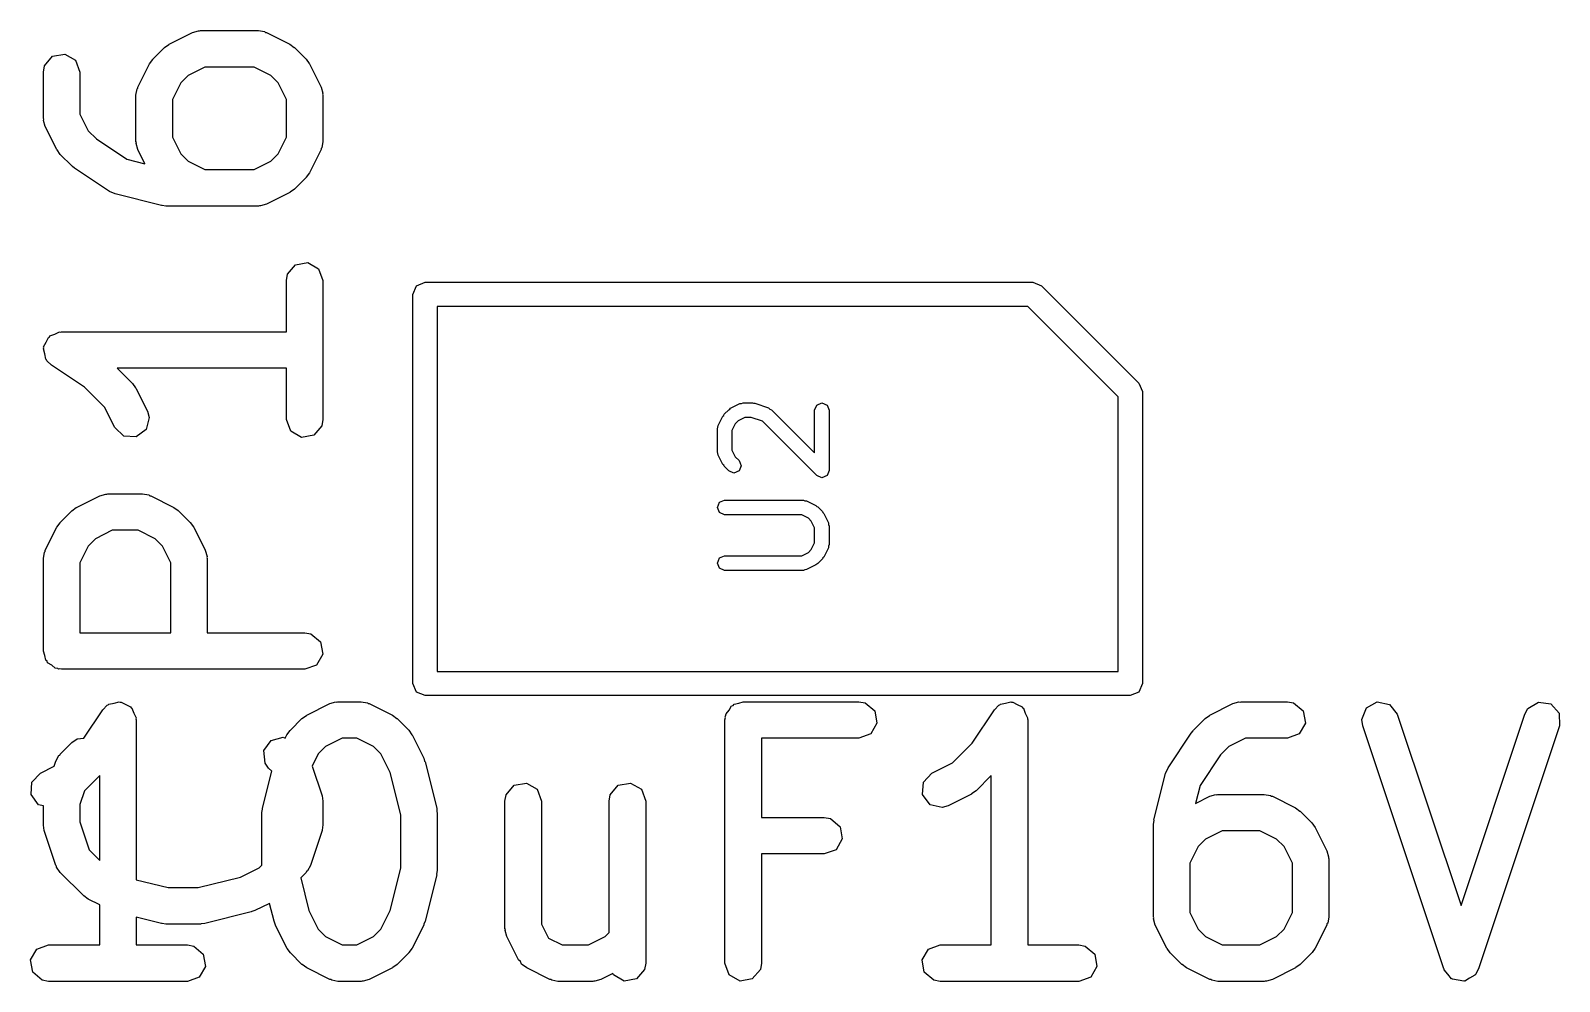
# Model space of a CAD drawing. Extents: x 1.92 to 4.61, y -4.26 to -2.08.
# Drawn here: x 2.5326 to 2.7801, y -2.5935 to -2.4396 of the extents above; entities that cross this region are included whole.
import ezdxf

# ---------------------------------------------------------------- set-up
doc = ezdxf.new("R2010")
doc.units = 0
doc.header["$MEASUREMENT"] = 0
doc.layers.add('BLACK', color=7, linetype='CONTINUOUS')

msp = doc.modelspace()

# ---------------------------------------------------------------- linework, layer by layer
at = {"layer": 'BLACK', "linetype": 'CONTINUOUS'}
for p, q in [((2.55502, -2.44177), (2.55877, -2.4399)), ((2.55877, -2.4399), (2.55975, -2.43961)), ((2.55975, -2.43961), (2.55992, -2.43965)), ((2.55992, -2.43965), (2.56009, -2.43959)), ((2.56009, -2.43959), (2.56946, -2.43959)), ((2.56946, -2.43959), (2.57047, -2.43976)), ((2.57047, -2.43976), (2.57061, -2.43988)), ((2.57061, -2.43988), (2.57078, -2.4399)), ((2.57078, -2.4399), (2.57453, -2.44177)), ((2.55238, -2.4442), (2.55425, -2.44233)), ((2.55425, -2.44233), (2.55497, -2.44182)), ((2.55497, -2.44182), (2.55502, -2.44177)), ((2.57453, -2.44177), (2.57524, -2.4423)), ((2.57524, -2.4423), (2.5753, -2.44233)), ((2.5753, -2.44233), (2.57717, -2.4442)), ((2.53464, -2.44629), (2.53482, -2.44528)), ((2.53482, -2.44528), (2.53611, -2.44373)), ((2.53611, -2.44373), (2.5381, -2.44338)), ((2.5381, -2.44338), (2.53985, -2.44439)), ((2.53985, -2.44439), (2.54054, -2.44629)), ((2.54995, -2.44872), (2.55182, -2.44497)), ((2.55182, -2.44497), (2.55235, -2.44426)), ((2.55235, -2.44426), (2.55238, -2.4442)), ((2.56079, -2.44549), (2.55809, -2.44684)), ((2.56877, -2.44549), (2.56079, -2.44549)), ((2.57146, -2.44684), (2.56877, -2.44549)), ((2.57717, -2.4442), (2.57768, -2.44492)), ((2.57768, -2.44492), (2.57773, -2.44497)), ((2.57773, -2.44497), (2.5796, -2.44872)), ((2.53464, -2.45379), (2.53464, -2.44629)), ((2.54054, -2.44629), (2.54054, -2.45309)), ((2.55689, -2.44804), (2.55554, -2.45073)), ((2.55809, -2.44684), (2.55689, -2.44804)), ((2.57266, -2.44804), (2.57146, -2.44684)), ((2.57401, -2.45073), (2.57266, -2.44804)), ((2.54964, -2.45004), (2.54981, -2.44903)), ((2.54964, -2.45754), (2.54964, -2.45004)), ((2.54981, -2.44903), (2.54993, -2.44889)), ((2.54993, -2.44889), (2.54995, -2.44872)), ((2.55554, -2.45073), (2.55554, -2.45684)), ((2.57401, -2.45684), (2.57401, -2.45073)), ((2.5796, -2.44872), (2.57989, -2.4497)), ((2.57989, -2.4497), (2.57985, -2.44987)), ((2.57985, -2.44987), (2.57991, -2.45004)), ((2.57991, -2.45004), (2.57991, -2.45754)), ((2.54054, -2.45309), (2.54189, -2.45579)), ((2.5347, -2.45395), (2.53464, -2.45379)), ((2.53466, -2.45412), (2.5347, -2.45395)), ((2.53495, -2.45511), (2.53466, -2.45412)), ((2.53683, -2.45886), (2.53495, -2.45511)), ((2.54189, -2.45579), (2.54322, -2.45712)), ((2.54322, -2.45712), (2.54818, -2.46042)), ((2.5497, -2.4577), (2.54964, -2.45754)), ((2.54966, -2.45787), (2.5497, -2.4577)), ((2.54995, -2.45886), (2.54966, -2.45787)), ((2.55554, -2.45684), (2.55689, -2.45954)), ((2.57266, -2.45954), (2.57401, -2.45684)), ((2.57991, -2.45754), (2.57974, -2.45855)), ((2.53687, -2.4589), (2.53683, -2.45886)), ((2.53738, -2.45962), (2.53687, -2.4589)), ((2.53925, -2.4615), (2.53738, -2.45962)), ((2.54818, -2.46042), (2.55109, -2.46115)), ((2.55109, -2.46115), (2.54995, -2.45886)), ((2.55689, -2.45954), (2.55809, -2.46073)), ((2.57146, -2.46073), (2.57266, -2.45954)), ((2.5796, -2.45886), (2.57773, -2.46261)), ((2.57962, -2.45868), (2.5796, -2.45886)), ((2.57974, -2.45855), (2.57962, -2.45868)), ((2.53938, -2.46156), (2.53925, -2.4615)), ((2.5397, -2.46187), (2.53938, -2.46156)), ((2.54533, -2.46562), (2.5397, -2.46187)), ((2.55809, -2.46073), (2.56079, -2.46208)), ((2.56079, -2.46208), (2.56877, -2.46208)), ((2.56877, -2.46208), (2.57146, -2.46073)), ((2.57773, -2.46261), (2.5772, -2.46332)), ((2.54534, -2.46562), (2.54533, -2.46562)), ((2.54625, -2.46603), (2.54534, -2.46562)), ((2.5753, -2.46525), (2.57458, -2.46576)), ((2.57717, -2.46337), (2.5753, -2.46525)), ((2.5772, -2.46332), (2.57717, -2.46337)), ((2.55375, -2.4679), (2.54625, -2.46603)), ((2.55388, -2.46789), (2.55375, -2.4679)), ((2.55446, -2.46799), (2.55388, -2.46789)), ((2.56946, -2.46799), (2.55446, -2.46799)), ((2.56963, -2.46793), (2.56946, -2.46799)), ((2.5698, -2.46797), (2.56963, -2.46793)), ((2.57078, -2.46768), (2.5698, -2.46797)), ((2.57453, -2.4658), (2.57078, -2.46768)), ((2.57458, -2.46576), (2.57453, -2.4658)), ((2.57419, -2.47902), (2.57549, -2.47748)), ((2.57549, -2.47748), (2.57747, -2.47713)), ((2.57747, -2.47713), (2.57922, -2.47814)), ((2.57401, -2.48003), (2.57419, -2.47902)), ((2.57401, -2.48833), (2.57401, -2.48003)), ((2.57922, -2.47814), (2.57991, -2.48003)), ((2.57991, -2.48003), (2.57991, -2.50253)), ((2.59506, -2.48089), (2.59646, -2.48031)), ((2.59646, -2.48031), (2.69488, -2.48031)), ((2.69488, -2.48031), (2.69627, -2.48089)), ((2.59449, -2.48228), (2.59506, -2.48089)), ((2.59449, -2.54528), (2.59449, -2.48228)), ((2.69627, -2.48089), (2.71202, -2.49664)), ((2.59843, -2.48425), (2.59843, -2.54331)), ((2.69407, -2.48425), (2.59843, -2.48425)), ((2.70866, -2.49885), (2.69407, -2.48425)), ((2.53468, -2.49077), (2.53511, -2.49003)), ((2.53511, -2.49003), (2.53546, -2.48924)), ((2.53546, -2.48924), (2.53561, -2.48917)), ((2.53561, -2.48917), (2.53569, -2.48902)), ((2.53569, -2.48902), (2.5365, -2.48873)), ((2.5365, -2.48873), (2.53727, -2.48835)), ((2.53727, -2.48835), (2.53743, -2.48839)), ((2.53743, -2.48839), (2.53759, -2.48833)), ((2.53759, -2.48833), (2.57401, -2.48833)), ((2.53464, -2.49109), (2.53471, -2.49094)), ((2.53489, -2.49191), (2.53464, -2.49109)), ((2.53471, -2.49094), (2.53468, -2.49077)), ((2.53503, -2.49276), (2.53489, -2.49191)), ((2.53516, -2.49287), (2.53503, -2.49276)), ((2.53521, -2.49303), (2.53516, -2.49287)), ((2.53595, -2.49374), (2.53521, -2.49303)), ((2.54133, -2.49733), (2.53595, -2.49374)), ((2.57401, -2.49424), (2.54659, -2.49424)), ((2.54659, -2.49424), (2.54905, -2.49669)), ((2.57401, -2.50253), (2.57401, -2.49424)), ((2.54454, -2.50053), (2.54133, -2.49733)), ((2.54905, -2.49669), (2.54956, -2.49742)), ((2.54956, -2.49742), (2.54961, -2.49746)), ((2.54961, -2.49746), (2.55148, -2.50121)), ((2.71202, -2.49664), (2.71202, -2.49664)), ((2.71202, -2.49664), (2.7126, -2.49803)), ((2.64593, -2.50072), (2.64743, -2.49997)), ((2.64743, -2.49997), (2.6477, -2.49996)), ((2.6477, -2.49996), (2.64796, -2.49985)), ((2.64796, -2.49985), (2.64946, -2.49985)), ((2.64946, -2.49985), (2.64964, -2.49992)), ((2.64964, -2.49992), (2.64983, -2.49991)), ((2.64983, -2.49991), (2.65208, -2.50066)), ((2.65952, -2.50103), (2.65987, -2.5002)), ((2.65987, -2.5002), (2.66071, -2.49985)), ((2.66071, -2.49985), (2.66154, -2.5002)), ((2.66154, -2.5002), (2.66189, -2.50103)), ((2.70866, -2.54331), (2.70866, -2.49885)), ((2.7126, -2.49803), (2.7126, -2.54528)), ((2.5462, -2.50385), (2.54454, -2.50053)), ((2.55177, -2.50219), (2.5513, -2.50416)), ((2.55148, -2.50121), (2.55177, -2.50219)), ((2.5747, -2.50443), (2.57401, -2.50253)), ((2.57991, -2.50253), (2.57974, -2.50354)), ((2.6439, -2.5035), (2.64465, -2.502)), ((2.64465, -2.502), (2.6448, -2.50188)), ((2.6448, -2.50188), (2.64487, -2.5017)), ((2.64487, -2.5017), (2.64562, -2.50095)), ((2.64562, -2.50095), (2.6458, -2.50087)), ((2.6458, -2.50087), (2.64593, -2.50072)), ((2.64716, -2.50275), (2.64668, -2.50323)), ((2.64824, -2.50221), (2.64716, -2.50275)), ((2.64927, -2.50221), (2.64824, -2.50221)), ((2.65107, -2.50281), (2.64927, -2.50221)), ((2.65208, -2.50066), (2.65229, -2.50084)), ((2.65229, -2.50084), (2.65254, -2.50095)), ((2.65254, -2.50095), (2.65952, -2.50793)), ((2.65952, -2.50793), (2.65952, -2.50103)), ((2.66189, -2.50103), (2.66189, -2.51078)), ((2.54767, -2.50524), (2.5462, -2.50385)), ((2.54968, -2.50536), (2.54767, -2.50524)), ((2.5513, -2.50416), (2.54968, -2.50536)), ((2.57645, -2.50544), (2.5747, -2.50443)), ((2.57844, -2.50509), (2.57645, -2.50544)), ((2.57974, -2.50354), (2.57844, -2.50509)), ((2.64378, -2.50403), (2.64388, -2.50378)), ((2.64378, -2.50778), (2.64378, -2.50403)), ((2.64388, -2.50378), (2.6439, -2.5035)), ((2.64668, -2.50323), (2.64614, -2.50431)), ((2.64614, -2.50431), (2.64614, -2.5075)), ((2.65987, -2.51162), (2.65107, -2.50281)), ((2.64614, -2.5075), (2.64668, -2.50858)), ((2.64388, -2.50803), (2.64378, -2.50778)), ((2.6439, -2.50831), (2.64388, -2.50803)), ((2.64465, -2.50981), (2.6439, -2.50831)), ((2.6448, -2.50994), (2.64465, -2.50981)), ((2.64487, -2.51012), (2.6448, -2.50994)), ((2.64562, -2.51087), (2.64487, -2.51012)), ((2.64668, -2.50858), (2.64729, -2.50919)), ((2.64729, -2.50919), (2.64764, -2.51003)), ((2.64764, -2.51003), (2.64729, -2.51087)), ((2.64646, -2.51121), (2.64562, -2.51087)), ((2.64729, -2.51087), (2.64646, -2.51121)), ((2.66071, -2.51196), (2.65987, -2.51162)), ((2.66154, -2.51162), (2.66071, -2.51196)), ((2.66189, -2.51078), (2.66154, -2.51162)), ((2.54002, -2.51676), (2.54377, -2.51489)), ((2.54377, -2.51489), (2.54475, -2.5146)), ((2.54475, -2.5146), (2.54492, -2.51464)), ((2.54492, -2.51464), (2.54509, -2.51458)), ((2.54509, -2.51458), (2.55071, -2.51458)), ((2.55071, -2.51458), (2.55172, -2.51475)), ((2.55172, -2.51475), (2.55186, -2.51487)), ((2.55186, -2.51487), (2.55204, -2.51489)), ((2.55204, -2.51489), (2.55578, -2.51676)), ((2.53738, -2.51919), (2.53925, -2.51732)), ((2.53925, -2.51732), (2.53998, -2.51681)), ((2.53998, -2.51681), (2.54002, -2.51676)), ((2.55578, -2.51676), (2.55649, -2.51729)), ((2.55649, -2.51729), (2.55655, -2.51732)), ((2.55655, -2.51732), (2.55843, -2.51919)), ((2.64378, -2.51678), (2.64412, -2.51594)), ((2.64412, -2.51761), (2.64378, -2.51678)), ((2.64412, -2.51594), (2.64496, -2.5156)), ((2.64496, -2.51796), (2.64412, -2.51761)), ((2.64496, -2.5156), (2.65771, -2.5156)), ((2.65771, -2.5156), (2.65796, -2.5157)), ((2.65796, -2.5157), (2.65823, -2.51572)), ((2.65823, -2.51572), (2.65973, -2.51647)), ((2.65973, -2.51647), (2.65986, -2.51662)), ((2.65986, -2.51662), (2.66004, -2.51669)), ((2.66004, -2.51669), (2.66079, -2.51744)), ((2.66079, -2.51744), (2.66087, -2.51762)), ((2.53495, -2.52371), (2.53683, -2.51996)), ((2.53683, -2.51996), (2.53735, -2.51925)), ((2.53735, -2.51925), (2.53738, -2.51919)), ((2.55843, -2.51919), (2.55893, -2.51991)), ((2.55893, -2.51991), (2.55898, -2.51996)), ((2.55898, -2.51996), (2.56085, -2.52371)), ((2.65743, -2.51796), (2.64496, -2.51796)), ((2.65851, -2.5185), (2.65743, -2.51796)), ((2.65899, -2.51898), (2.65851, -2.5185)), ((2.65952, -2.52006), (2.65899, -2.51898)), ((2.65952, -2.5225), (2.65952, -2.52006)), ((2.66087, -2.51762), (2.66101, -2.51775)), ((2.66101, -2.51775), (2.66176, -2.51925)), ((2.66176, -2.51925), (2.66178, -2.51952)), ((2.66178, -2.51952), (2.66189, -2.51978)), ((2.66189, -2.51978), (2.66189, -2.52278)), ((2.54309, -2.52183), (2.54189, -2.52303)), ((2.54579, -2.52048), (2.54309, -2.52183)), ((2.55002, -2.52048), (2.54579, -2.52048)), ((2.55272, -2.52183), (2.55002, -2.52048)), ((2.55391, -2.52303), (2.55272, -2.52183)), ((2.65899, -2.52358), (2.65952, -2.5225)), ((2.53464, -2.52503), (2.53482, -2.52402)), ((2.53464, -2.54003), (2.53464, -2.52503)), ((2.53482, -2.52402), (2.53493, -2.52388)), ((2.53493, -2.52388), (2.53495, -2.52371)), ((2.54189, -2.52303), (2.54054, -2.52573)), ((2.55526, -2.52573), (2.55391, -2.52303)), ((2.56085, -2.52371), (2.56115, -2.52469)), ((2.56115, -2.52469), (2.56111, -2.52486)), ((2.56111, -2.52486), (2.56117, -2.52503)), ((2.56117, -2.52503), (2.56117, -2.53707)), ((2.64378, -2.52578), (2.64412, -2.52494)), ((2.64412, -2.52494), (2.64496, -2.5246)), ((2.64496, -2.5246), (2.65743, -2.5246)), ((2.65743, -2.5246), (2.65851, -2.52406)), ((2.65851, -2.52406), (2.65899, -2.52358)), ((2.66087, -2.52493), (2.66079, -2.52511)), ((2.66101, -2.52481), (2.66087, -2.52493)), ((2.66176, -2.52331), (2.66101, -2.52481)), ((2.66178, -2.52303), (2.66176, -2.52331)), ((2.66189, -2.52278), (2.66178, -2.52303)), ((2.54054, -2.52573), (2.54054, -2.53707)), ((2.55526, -2.53707), (2.55526, -2.52573)), ((2.64412, -2.52661), (2.64378, -2.52578)), ((2.64496, -2.52696), (2.64412, -2.52661)), ((2.65771, -2.52696), (2.64496, -2.52696)), ((2.65796, -2.52685), (2.65771, -2.52696)), ((2.65823, -2.52683), (2.65796, -2.52685)), ((2.65973, -2.52608), (2.65823, -2.52683)), ((2.65986, -2.52594), (2.65973, -2.52608)), ((2.66004, -2.52586), (2.65986, -2.52594)), ((2.66079, -2.52511), (2.66004, -2.52586)), ((2.54054, -2.53707), (2.55526, -2.53707)), ((2.56117, -2.53707), (2.57696, -2.53707)), ((2.57696, -2.53707), (2.57797, -2.53725)), ((2.57797, -2.53725), (2.57952, -2.53855)), ((2.57952, -2.53855), (2.57987, -2.54054)), ((2.5349, -2.54075), (2.53464, -2.54003)), ((2.53503, -2.5415), (2.5349, -2.54075)), ((2.53524, -2.54167), (2.53503, -2.5415)), ((2.53533, -2.54192), (2.53524, -2.54167)), ((2.53599, -2.54231), (2.53533, -2.54192)), ((2.53658, -2.5428), (2.53599, -2.54231)), ((2.57886, -2.54229), (2.57696, -2.54298)), ((2.57987, -2.54054), (2.57886, -2.54229)), ((2.53696, -2.54287), (2.53658, -2.5428)), ((2.53708, -2.54293), (2.53696, -2.54287)), ((2.53721, -2.54291), (2.53708, -2.54293)), ((2.53759, -2.54298), (2.53721, -2.54291)), ((2.57696, -2.54298), (2.53759, -2.54298)), ((2.59843, -2.54331), (2.70866, -2.54331)), ((2.59506, -2.54667), (2.59449, -2.54528)), ((2.59646, -2.54724), (2.59506, -2.54667)), ((2.71063, -2.54724), (2.59646, -2.54724)), ((2.71202, -2.54667), (2.71063, -2.54724)), ((2.7126, -2.54528), (2.71202, -2.54667)), ((2.54121, -2.55413), (2.54427, -2.54954)), ((2.54427, -2.54954), (2.54498, -2.54879)), ((2.54498, -2.54879), (2.54514, -2.54875)), ((2.54514, -2.54875), (2.54525, -2.54862)), ((2.54525, -2.54862), (2.5461, -2.54847)), ((2.5461, -2.54847), (2.54692, -2.54823)), ((2.54692, -2.54823), (2.54707, -2.5483)), ((2.54707, -2.5483), (2.54724, -2.54827)), ((2.54724, -2.54827), (2.54798, -2.54869)), ((2.54798, -2.54869), (2.54877, -2.54904)), ((2.54877, -2.54904), (2.54884, -2.54919)), ((2.54884, -2.54919), (2.54899, -2.54928)), ((2.54899, -2.54928), (2.54928, -2.55008)), ((2.57728, -2.55041), (2.58103, -2.54853)), ((2.58103, -2.54853), (2.58201, -2.54824)), ((2.58201, -2.54824), (2.58218, -2.54828)), ((2.58218, -2.54828), (2.58235, -2.54822)), ((2.58235, -2.54822), (2.5861, -2.54822)), ((2.5861, -2.54822), (2.58711, -2.5484)), ((2.58711, -2.5484), (2.58724, -2.54851)), ((2.58724, -2.54851), (2.58742, -2.54853)), ((2.58742, -2.54853), (2.59117, -2.55041)), ((2.64519, -2.55016), (2.64568, -2.54958)), ((2.64568, -2.54958), (2.64607, -2.54891)), ((2.64607, -2.54891), (2.64632, -2.54882)), ((2.64632, -2.54882), (2.64649, -2.54862)), ((2.64649, -2.54862), (2.64725, -2.54848)), ((2.64725, -2.54848), (2.64797, -2.54822)), ((2.64797, -2.54822), (2.66671, -2.54822)), ((2.66671, -2.54822), (2.66772, -2.5484)), ((2.66772, -2.5484), (2.66927, -2.5497)), ((2.66927, -2.5497), (2.66962, -2.55169)), ((2.68504, -2.55492), (2.68863, -2.54954)), ((2.68863, -2.54954), (2.68934, -2.54879)), ((2.68934, -2.54879), (2.6895, -2.54875)), ((2.6895, -2.54875), (2.68961, -2.54862)), ((2.68961, -2.54862), (2.69045, -2.54847)), ((2.69045, -2.54847), (2.69128, -2.54823)), ((2.69128, -2.54823), (2.69143, -2.5483)), ((2.69143, -2.5483), (2.6916, -2.54827)), ((2.6916, -2.54827), (2.69234, -2.54869)), ((2.69234, -2.54869), (2.69313, -2.54904)), ((2.69313, -2.54904), (2.6932, -2.54919)), ((2.6932, -2.54919), (2.69335, -2.54928)), ((2.69335, -2.54928), (2.69364, -2.55008)), ((2.72351, -2.55041), (2.72726, -2.54853)), ((2.72726, -2.54853), (2.72824, -2.54824)), ((2.72824, -2.54824), (2.72841, -2.54828)), ((2.72841, -2.54828), (2.72858, -2.54822)), ((2.72858, -2.54822), (2.73608, -2.54822)), ((2.73608, -2.54822), (2.73709, -2.5484)), ((2.73709, -2.5484), (2.73864, -2.5497)), ((2.73864, -2.5497), (2.73899, -2.55169)), ((2.74813, -2.55109), (2.74887, -2.54921)), ((2.74887, -2.54921), (2.75064, -2.54825)), ((2.75064, -2.54825), (2.75262, -2.54866)), ((2.75262, -2.54866), (2.75388, -2.55024)), ((2.77452, -2.55024), (2.77501, -2.54934)), ((2.77501, -2.54934), (2.77673, -2.54828)), ((2.77673, -2.54828), (2.77873, -2.54858)), ((2.77873, -2.54858), (2.78007, -2.55009)), ((2.54928, -2.55008), (2.54966, -2.55085)), ((2.54966, -2.55085), (2.54962, -2.55101)), ((2.54962, -2.55101), (2.54968, -2.55117)), ((2.54968, -2.55117), (2.54968, -2.57703)), ((2.57464, -2.55284), (2.57651, -2.55096)), ((2.57651, -2.55096), (2.57723, -2.55045)), ((2.57723, -2.55045), (2.57728, -2.55041)), ((2.59117, -2.55041), (2.59188, -2.55093)), ((2.59188, -2.55093), (2.59194, -2.55096)), ((2.59194, -2.55096), (2.59381, -2.55284)), ((2.64501, -2.55117), (2.64508, -2.55079)), ((2.64501, -2.59054), (2.64501, -2.55117)), ((2.64506, -2.55066), (2.64512, -2.55055)), ((2.64508, -2.55079), (2.64506, -2.55066)), ((2.64512, -2.55055), (2.64519, -2.55016)), ((2.66962, -2.55169), (2.66861, -2.55344)), ((2.69364, -2.55008), (2.69402, -2.55085)), ((2.69402, -2.55085), (2.69398, -2.55101)), ((2.69398, -2.55101), (2.69404, -2.55117)), ((2.69404, -2.55117), (2.69404, -2.58759)), ((2.72087, -2.55284), (2.72274, -2.55096)), ((2.72274, -2.55096), (2.72347, -2.55045)), ((2.72347, -2.55045), (2.72351, -2.55041)), ((2.73899, -2.55169), (2.73798, -2.55344)), ((2.74828, -2.55211), (2.74813, -2.55109)), ((2.7614, -2.59148), (2.74828, -2.55211)), ((2.75388, -2.55024), (2.7642, -2.58121)), ((2.7642, -2.58121), (2.77452, -2.55024)), ((2.78013, -2.55211), (2.767, -2.59148)), ((2.78007, -2.55009), (2.78013, -2.55211)), ((2.53925, -2.55481), (2.54009, -2.55422)), ((2.54009, -2.55422), (2.54121, -2.55413)), ((2.57036, -2.55613), (2.57152, -2.55448)), ((2.57152, -2.55448), (2.57347, -2.55396)), ((2.57347, -2.55396), (2.57382, -2.55412)), ((2.57382, -2.55412), (2.57408, -2.5536)), ((2.57408, -2.5536), (2.57461, -2.55289)), ((2.57461, -2.55289), (2.57464, -2.55284)), ((2.58305, -2.55413), (2.58035, -2.55548)), ((2.5854, -2.55413), (2.58305, -2.55413)), ((2.5881, -2.55548), (2.5854, -2.55413)), ((2.59381, -2.55284), (2.59432, -2.55356)), ((2.59432, -2.55356), (2.59436, -2.5536)), ((2.59436, -2.5536), (2.59624, -2.55735)), ((2.66671, -2.55413), (2.65092, -2.55413)), ((2.65092, -2.55413), (2.65092, -2.56697)), ((2.66861, -2.55344), (2.66671, -2.55413)), ((2.71675, -2.55891), (2.7205, -2.55329)), ((2.7205, -2.55329), (2.72081, -2.55296)), ((2.72081, -2.55296), (2.72087, -2.55284)), ((2.72928, -2.55413), (2.72658, -2.55548)), ((2.73608, -2.55413), (2.72928, -2.55413)), ((2.73798, -2.55344), (2.73608, -2.55413)), ((2.53666, -2.55784), (2.53715, -2.55694)), ((2.53715, -2.55694), (2.5373, -2.55685)), ((2.5373, -2.55685), (2.53738, -2.55669)), ((2.53738, -2.55669), (2.53925, -2.55481)), ((2.57054, -2.55815), (2.57036, -2.55613)), ((2.57915, -2.55667), (2.57816, -2.55866)), ((2.58035, -2.55548), (2.57915, -2.55667)), ((2.5893, -2.55667), (2.5881, -2.55548)), ((2.59081, -2.5597), (2.5893, -2.55667)), ((2.68184, -2.55812), (2.68504, -2.55492)), ((2.72525, -2.5568), (2.72195, -2.56176)), ((2.72658, -2.55548), (2.72525, -2.5568)), ((2.53416, -2.55978), (2.53639, -2.55867)), ((2.53639, -2.55867), (2.53666, -2.55784)), ((2.57011, -2.56546), (2.57161, -2.55947)), ((2.57112, -2.55899), (2.57054, -2.55815)), ((2.57161, -2.55947), (2.57112, -2.55899)), ((2.57816, -2.55866), (2.57976, -2.56346)), ((2.59252, -2.56654), (2.59081, -2.5597)), ((2.59624, -2.55735), (2.59638, -2.55784)), ((2.59638, -2.55784), (2.59646, -2.55796)), ((2.59646, -2.55796), (2.59834, -2.56546)), ((2.67852, -2.55978), (2.68184, -2.55812)), ((2.71634, -2.55983), (2.71675, -2.55893)), ((2.71675, -2.55893), (2.71675, -2.55891)), ((2.53265, -2.56326), (2.53277, -2.56125)), ((2.53277, -2.56125), (2.53416, -2.55978)), ((2.54378, -2.56018), (2.54132, -2.56264)), ((2.54378, -2.57391), (2.54378, -2.56018)), ((2.60957, -2.56329), (2.61087, -2.56174)), ((2.61087, -2.56174), (2.61286, -2.56139)), ((2.61286, -2.56139), (2.61461, -2.5624)), ((2.62644, -2.56329), (2.62774, -2.56174)), ((2.62774, -2.56174), (2.62973, -2.56139)), ((2.62973, -2.56139), (2.63148, -2.5624)), ((2.67701, -2.56326), (2.67713, -2.56125)), ((2.67713, -2.56125), (2.67852, -2.55978)), ((2.68813, -2.56018), (2.68567, -2.56264)), ((2.68813, -2.58759), (2.68813, -2.56018)), ((2.71447, -2.56733), (2.71634, -2.55983)), ((2.72195, -2.56176), (2.72122, -2.56468)), ((2.53385, -2.56489), (2.53265, -2.56326)), ((2.54128, -2.56266), (2.54054, -2.56488)), ((2.54132, -2.56264), (2.54128, -2.56266)), ((2.57976, -2.56346), (2.57989, -2.56434)), ((2.57989, -2.56434), (2.57991, -2.5644)), ((2.57991, -2.5644), (2.57991, -2.56815)), ((2.60939, -2.5643), (2.60957, -2.56329)), ((2.60939, -2.58492), (2.60939, -2.5643)), ((2.61461, -2.5624), (2.6153, -2.5643)), ((2.6153, -2.5643), (2.6153, -2.58422)), ((2.62627, -2.5643), (2.62644, -2.56329)), ((2.62627, -2.58557), (2.62627, -2.5643)), ((2.63148, -2.5624), (2.63217, -2.5643)), ((2.63217, -2.5643), (2.63217, -2.59054)), ((2.67821, -2.56489), (2.67701, -2.56326)), ((2.68491, -2.56319), (2.68116, -2.56506)), ((2.68495, -2.56314), (2.68491, -2.56319)), ((2.68567, -2.56264), (2.68495, -2.56314)), ((2.72122, -2.56468), (2.72351, -2.56353)), ((2.72351, -2.56353), (2.72449, -2.56324)), ((2.72449, -2.56324), (2.72467, -2.56328)), ((2.72467, -2.56328), (2.72483, -2.56322)), ((2.72483, -2.56322), (2.73233, -2.56322)), ((2.73233, -2.56322), (2.73334, -2.5634)), ((2.73334, -2.5634), (2.73348, -2.56351)), ((2.73348, -2.56351), (2.73365, -2.56353)), ((2.73365, -2.56353), (2.7374, -2.56541)), ((2.53464, -2.56507), (2.53385, -2.56489)), ((2.53464, -2.56815), (2.53464, -2.56507)), ((2.54054, -2.56488), (2.54054, -2.56767)), ((2.57002, -2.56617), (2.57012, -2.56559)), ((2.57002, -2.57466), (2.57002, -2.56617)), ((2.57012, -2.56559), (2.57011, -2.56546)), ((2.59252, -2.57518), (2.59252, -2.56654)), ((2.59834, -2.56546), (2.59838, -2.56604)), ((2.59838, -2.56604), (2.59843, -2.56617)), ((2.59843, -2.56617), (2.59843, -2.57555)), ((2.65092, -2.56697), (2.66109, -2.56697)), ((2.66109, -2.56697), (2.6621, -2.56715)), ((2.68017, -2.56536), (2.67821, -2.56489)), ((2.68116, -2.56506), (2.68017, -2.56536)), ((2.7374, -2.56541), (2.73811, -2.56593)), ((2.73811, -2.56593), (2.73817, -2.56596)), ((2.73817, -2.56596), (2.74004, -2.56783)), ((2.53466, -2.56821), (2.53464, -2.56815)), ((2.53479, -2.56908), (2.53466, -2.56821)), ((2.53666, -2.57471), (2.53479, -2.56908)), ((2.54054, -2.56767), (2.54205, -2.57218)), ((2.57976, -2.56908), (2.57789, -2.57471)), ((2.57991, -2.56815), (2.57976, -2.56902)), ((2.57976, -2.56902), (2.57976, -2.56908)), ((2.6621, -2.56715), (2.66365, -2.56845)), ((2.66365, -2.56845), (2.664, -2.57043)), ((2.71438, -2.56805), (2.71448, -2.56747)), ((2.71438, -2.58304), (2.71438, -2.56805)), ((2.71448, -2.56747), (2.71447, -2.56733)), ((2.72553, -2.56912), (2.72283, -2.57047)), ((2.73163, -2.56912), (2.72553, -2.56912)), ((2.73433, -2.57047), (2.73163, -2.56912)), ((2.74004, -2.56783), (2.74055, -2.56856)), ((2.74055, -2.56856), (2.7406, -2.5686)), ((2.7406, -2.5686), (2.74247, -2.57235)), ((2.664, -2.57043), (2.66299, -2.57218)), ((2.72163, -2.57167), (2.72028, -2.57437)), ((2.72283, -2.57047), (2.72163, -2.57167)), ((2.73553, -2.57167), (2.73433, -2.57047)), ((2.73688, -2.57437), (2.73553, -2.57167)), ((2.54205, -2.57218), (2.54378, -2.57391)), ((2.66109, -2.57287), (2.65092, -2.57287)), ((2.65092, -2.57287), (2.65092, -2.59054)), ((2.66299, -2.57218), (2.66109, -2.57287)), ((2.72028, -2.57437), (2.72028, -2.58235)), ((2.73688, -2.58235), (2.73688, -2.57437)), ((2.74247, -2.57235), (2.74276, -2.57333)), ((2.74276, -2.57333), (2.74272, -2.57351)), ((2.74272, -2.57351), (2.74278, -2.57367)), ((2.74278, -2.57367), (2.74278, -2.58304)), ((2.53677, -2.57484), (2.53666, -2.57471)), ((2.53679, -2.57502), (2.53677, -2.57484)), ((2.53738, -2.57586), (2.53679, -2.57502)), ((2.54113, -2.57961), (2.53738, -2.57586)), ((2.54968, -2.57703), (2.55483, -2.57832)), ((2.55972, -2.57832), (2.56656, -2.57661)), ((2.56656, -2.57661), (2.56959, -2.57509)), ((2.56959, -2.57509), (2.57002, -2.57466)), ((2.57717, -2.57586), (2.57631, -2.57672)), ((2.57631, -2.57672), (2.57764, -2.58201)), ((2.57725, -2.5757), (2.57717, -2.57586)), ((2.5774, -2.57561), (2.57725, -2.5757)), ((2.57789, -2.57471), (2.5774, -2.57561)), ((2.59081, -2.58201), (2.59252, -2.57518)), ((2.59834, -2.57626), (2.59646, -2.58376)), ((2.59843, -2.57555), (2.59832, -2.57613)), ((2.59832, -2.57613), (2.59834, -2.57626)), ((2.55483, -2.57832), (2.55972, -2.57832)), ((2.54119, -2.57964), (2.54113, -2.57961)), ((2.5419, -2.58016), (2.54119, -2.57964)), ((2.54378, -2.5811), (2.5419, -2.58016)), ((2.54378, -2.58759), (2.54378, -2.5811)), ((2.57126, -2.58086), (2.56891, -2.58204)), ((2.57199, -2.58376), (2.57126, -2.58086)), ((2.55375, -2.58414), (2.54968, -2.58312)), ((2.54968, -2.58312), (2.54968, -2.58759)), ((2.55388, -2.58412), (2.55375, -2.58414)), ((2.55446, -2.58422), (2.55388, -2.58412)), ((2.56009, -2.58422), (2.55446, -2.58422)), ((2.56022, -2.58418), (2.56009, -2.58422)), ((2.5608, -2.58414), (2.56022, -2.58418)), ((2.5683, -2.58226), (2.5608, -2.58414)), ((2.56842, -2.58218), (2.5683, -2.58226)), ((2.56891, -2.58204), (2.56842, -2.58218)), ((2.57206, -2.58388), (2.57199, -2.58376)), ((2.57221, -2.58437), (2.57206, -2.58388)), ((2.57408, -2.58811), (2.57221, -2.58437)), ((2.57764, -2.58201), (2.57915, -2.58505)), ((2.5893, -2.58505), (2.59081, -2.58201)), ((2.59624, -2.58437), (2.59436, -2.58811)), ((2.59625, -2.58423), (2.59624, -2.58437)), ((2.59646, -2.58376), (2.59625, -2.58423)), ((2.6153, -2.58422), (2.61642, -2.58647)), ((2.71444, -2.58321), (2.71438, -2.58304)), ((2.7144, -2.58338), (2.71444, -2.58321)), ((2.71469, -2.58437), (2.7144, -2.58338)), ((2.71657, -2.58811), (2.71469, -2.58437)), ((2.72028, -2.58235), (2.72163, -2.58505)), ((2.73553, -2.58505), (2.73688, -2.58235)), ((2.74247, -2.58437), (2.7406, -2.58811)), ((2.74249, -2.58419), (2.74247, -2.58437)), ((2.7426, -2.58405), (2.74249, -2.58419)), ((2.74278, -2.58304), (2.7426, -2.58405)), ((2.57915, -2.58505), (2.58035, -2.58624)), ((2.58035, -2.58624), (2.58305, -2.58759)), ((2.5854, -2.58759), (2.5881, -2.58624)), ((2.5881, -2.58624), (2.5893, -2.58505)), ((2.60945, -2.58509), (2.60939, -2.58492)), ((2.60941, -2.58526), (2.60945, -2.58509)), ((2.6097, -2.58624), (2.60941, -2.58526)), ((2.61158, -2.58999), (2.6097, -2.58624)), ((2.61642, -2.58647), (2.61867, -2.58759)), ((2.6229, -2.58759), (2.62559, -2.58624)), ((2.62559, -2.58624), (2.62627, -2.58557)), ((2.72163, -2.58505), (2.72283, -2.58624)), ((2.72283, -2.58624), (2.72553, -2.58759)), ((2.73163, -2.58759), (2.73433, -2.58624)), ((2.73433, -2.58624), (2.73553, -2.58505)), ((2.53257, -2.59003), (2.53358, -2.58828)), ((2.53358, -2.58828), (2.53548, -2.58759)), ((2.53548, -2.58759), (2.54378, -2.58759)), ((2.54968, -2.58759), (2.55798, -2.58759)), ((2.55798, -2.58759), (2.55899, -2.58777)), ((2.55899, -2.58777), (2.56053, -2.58907)), ((2.56053, -2.58907), (2.56088, -2.59106)), ((2.57413, -2.58816), (2.57408, -2.58811)), ((2.57464, -2.58888), (2.57413, -2.58816)), ((2.57651, -2.59076), (2.57464, -2.58888)), ((2.58305, -2.58759), (2.5854, -2.58759)), ((2.59381, -2.58888), (2.59194, -2.59076)), ((2.59384, -2.58882), (2.59381, -2.58888)), ((2.59436, -2.58811), (2.59384, -2.58882)), ((2.61867, -2.58759), (2.6229, -2.58759)), ((2.67693, -2.59003), (2.67794, -2.58828)), ((2.67794, -2.58828), (2.67984, -2.58759)), ((2.67984, -2.58759), (2.68813, -2.58759)), ((2.69404, -2.58759), (2.70233, -2.58759)), ((2.70233, -2.58759), (2.70334, -2.58777)), ((2.70334, -2.58777), (2.70489, -2.58907)), ((2.70489, -2.58907), (2.70524, -2.59106)), ((2.71661, -2.58816), (2.71657, -2.58811)), ((2.71712, -2.58888), (2.71661, -2.58816)), ((2.71899, -2.59076), (2.71712, -2.58888)), ((2.72553, -2.58759), (2.73163, -2.58759)), ((2.74004, -2.58888), (2.73817, -2.59076)), ((2.74007, -2.58882), (2.74004, -2.58888)), ((2.7406, -2.58811), (2.74007, -2.58882)), ((2.53292, -2.59202), (2.53257, -2.59003)), ((2.56088, -2.59106), (2.55988, -2.59281)), ((2.57657, -2.59078), (2.57651, -2.59076)), ((2.57728, -2.59131), (2.57657, -2.59078)), ((2.58103, -2.59319), (2.57728, -2.59131)), ((2.59117, -2.59131), (2.58742, -2.59319)), ((2.59121, -2.59126), (2.59117, -2.59131)), ((2.59194, -2.59076), (2.59121, -2.59126)), ((2.6119, -2.59029), (2.61158, -2.58999)), ((2.61208, -2.5907), (2.6119, -2.59029)), ((2.6129, -2.59131), (2.61208, -2.5907)), ((2.61665, -2.59319), (2.6129, -2.59131)), ((2.63199, -2.59155), (2.63069, -2.5931)), ((2.63217, -2.59054), (2.63199, -2.59155)), ((2.6457, -2.59244), (2.64501, -2.59054)), ((2.65074, -2.59155), (2.64944, -2.5931)), ((2.65092, -2.59054), (2.65074, -2.59155)), ((2.67728, -2.59202), (2.67693, -2.59003)), ((2.70524, -2.59106), (2.70423, -2.59281)), ((2.71905, -2.59078), (2.71899, -2.59076)), ((2.71976, -2.59131), (2.71905, -2.59078)), ((2.72351, -2.59319), (2.71976, -2.59131)), ((2.7374, -2.59131), (2.73365, -2.59319)), ((2.73744, -2.59126), (2.7374, -2.59131)), ((2.73817, -2.59076), (2.73744, -2.59126)), ((2.76145, -2.59154), (2.7614, -2.59148)), ((2.76146, -2.59163), (2.76145, -2.59154)), ((2.76208, -2.59233), (2.76146, -2.59163)), ((2.767, -2.59148), (2.76651, -2.59238)), ((2.53447, -2.59332), (2.53292, -2.59202)), ((2.53548, -2.5935), (2.53447, -2.59332)), ((2.55798, -2.5935), (2.53548, -2.5935)), ((2.55988, -2.59281), (2.55798, -2.5935)), ((2.5812, -2.59321), (2.58103, -2.59319)), ((2.58134, -2.59332), (2.5812, -2.59321)), ((2.58235, -2.5935), (2.58134, -2.59332)), ((2.5861, -2.5935), (2.58235, -2.5935)), ((2.58626, -2.59344), (2.5861, -2.5935)), ((2.58644, -2.59348), (2.58626, -2.59344)), ((2.58742, -2.59319), (2.58644, -2.59348)), ((2.61682, -2.59321), (2.61665, -2.59319)), ((2.61696, -2.59332), (2.61682, -2.59321)), ((2.61797, -2.5935), (2.61696, -2.59332)), ((2.62359, -2.5935), (2.61797, -2.5935)), ((2.62376, -2.59344), (2.62359, -2.5935)), ((2.62393, -2.59348), (2.62376, -2.59344)), ((2.62491, -2.59319), (2.62393, -2.59348)), ((2.62687, -2.59221), (2.62491, -2.59319)), ((2.62696, -2.59244), (2.62687, -2.59221)), ((2.62871, -2.59345), (2.62696, -2.59244)), ((2.63069, -2.5931), (2.62871, -2.59345)), ((2.64745, -2.59345), (2.6457, -2.59244)), ((2.64944, -2.5931), (2.64745, -2.59345)), ((2.67883, -2.59332), (2.67728, -2.59202)), ((2.67984, -2.5935), (2.67883, -2.59332)), ((2.70233, -2.5935), (2.67984, -2.5935)), ((2.70423, -2.59281), (2.70233, -2.5935)), ((2.72369, -2.59321), (2.72351, -2.59319)), ((2.72382, -2.59332), (2.72369, -2.59321)), ((2.72483, -2.5935), (2.72382, -2.59332)), ((2.73233, -2.5935), (2.72483, -2.5935)), ((2.7325, -2.59344), (2.73233, -2.5935)), ((2.73267, -2.59348), (2.7325, -2.59344)), ((2.73365, -2.59319), (2.73267, -2.59348)), ((2.76266, -2.59306), (2.76208, -2.59233)), ((2.76274, -2.59308), (2.76266, -2.59306)), ((2.7628, -2.59314), (2.76274, -2.59308)), ((2.76372, -2.59328), (2.7628, -2.59314)), ((2.76463, -2.59346), (2.76372, -2.59328)), ((2.76471, -2.59342), (2.76463, -2.59346)), ((2.76479, -2.59344), (2.76471, -2.59342)), ((2.76559, -2.59295), (2.76479, -2.59344)), ((2.76641, -2.5925), (2.76559, -2.59295)), ((2.76644, -2.59242), (2.76641, -2.5925)), ((2.76651, -2.59238), (2.76644, -2.59242))]:
    msp.add_line(p, q, dxfattribs=at)

doc.saveas('drawing.dxf')
